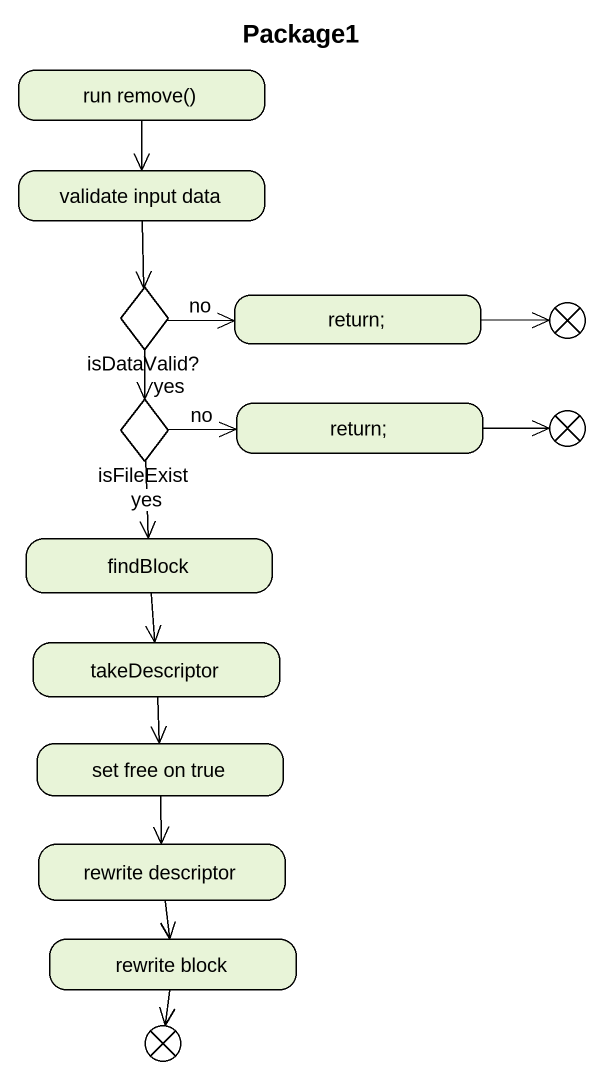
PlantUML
@startuml
title Package1
hide empty description
state "run remove()" as run_remove
state "validate input data" as validate_input_data
state "isDataValid?" as isDataValid <<choice>>
state "return;" as return_
state flowfinal1 <<end>>
state isFileExist <<choice>>
state "return;" as return__2
state flowfinal2 <<end>>
state findBlock
state takeDescriptor
state "set free on true" as set_free_on_true
state "rewrite descriptor" as rewrite_descriptor
state "rewrite block" as rewrite_block
state flowfinal3 <<end>>
run_remove --> validate_input_data
validate_input_data --> isDataValid
isDataValid -right-> return_ : no
isDataValid --> isFileExist : yes
return_ -right-> flowfinal1
isFileExist -right-> return__2 : no
isFileExist --> findBlock : yes
return__2 -right-> flowfinal2
findBlock --> takeDescriptor
takeDescriptor --> set_free_on_true
set_free_on_true --> rewrite_descriptor
rewrite_descriptor --> rewrite_block
rewrite_block --> flowfinal3
@enduml
